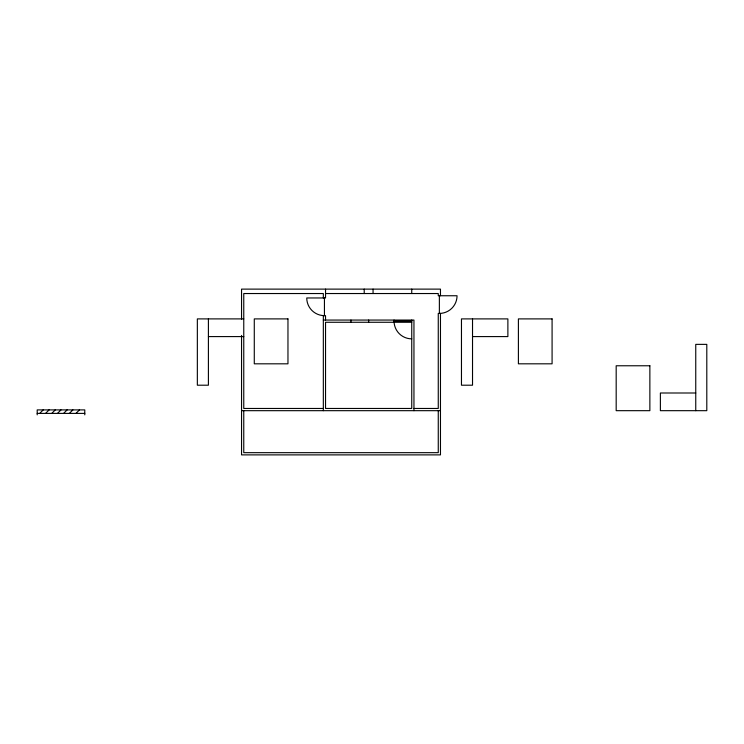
<?xml version="1.0" encoding="UTF-8"?>
<svg xmlns="http://www.w3.org/2000/svg" width="744" height="744" viewBox="0 0 744 744"><rect width="100%" height="100%" fill="white"/><g stroke="black" fill="none" stroke-linecap="round" stroke-linejoin="round"><path stroke-width="1.12" d="M439.369 295.749L439.369 313.429A17.679 17.679 0 0 0 457.048 295.749L438.263 295.749L438.263 293.536L325.537 293.536M39.72 413.404L43.226 409.898M45.579 413.404L49.095 409.898M51.755 413.404L55.261 409.898M57.474 413.404L60.989 409.898M63.612 413.404L67.118 409.898M69.369 413.404L72.884 409.898M75.962 413.404L79.478 409.898M243.762 318.897L197.346 318.897L197.346 385.206L208.404 385.206L208.404 318.897M323.333 320.06L413.952 320.06L413.952 410.679M411.739 321.166L394.06 321.166A17.679 17.679 0 0 0 411.739 338.846M411.739 322.273L325.537 322.273L325.537 408.465L411.739 408.465L411.739 320.06M208.404 336.586L243.762 336.586M472.524 336.586L507.882 336.586L507.882 318.897L461.466 318.897L461.466 385.206L472.524 385.206L472.524 318.897M695.752 392.999L660.384 392.999L660.384 410.679L706.8 410.679L706.8 344.37L695.752 344.37L695.752 410.679M323.333 408.465L243.762 408.465L243.762 293.536L323.333 293.536L323.333 297.963M413.952 408.465L438.263 408.465L438.263 313.429L440.467 313.429L440.467 454.882L241.549 454.882L241.549 335.423M241.549 410.679L440.467 410.679M37.2 413.404L84.779 413.404M440.467 295.749L440.467 289.118L241.549 289.118L241.549 319.223M438.263 410.679L438.263 452.668L243.762 452.668L243.762 410.679M411.739 289.118L411.739 293.536M394.06 320.06L394.06 322.273M373.06 289.118L373.06 293.536M368.643 320.06L368.643 322.273M364.216 289.118L364.216 293.536M350.954 320.06L350.954 322.273M325.537 289.118L325.537 297.963L306.751 297.963A17.679 17.679 0 0 0 324.44 315.642L324.44 297.963M325.537 320.06L325.537 315.642L323.333 315.642L323.333 410.679M84.779 414.864L84.779 409.898L37.2 409.898L37.2 414.864M287.965 318.897L254.281 318.897L254.281 363.816L287.965 363.816L287.965 318.897M552.085 318.897L518.401 318.897L518.401 363.816L552.085 363.816L552.085 318.897M649.865 365.769L616.181 365.769L616.181 410.679L649.865 410.679L649.865 365.769"/></g></svg>
